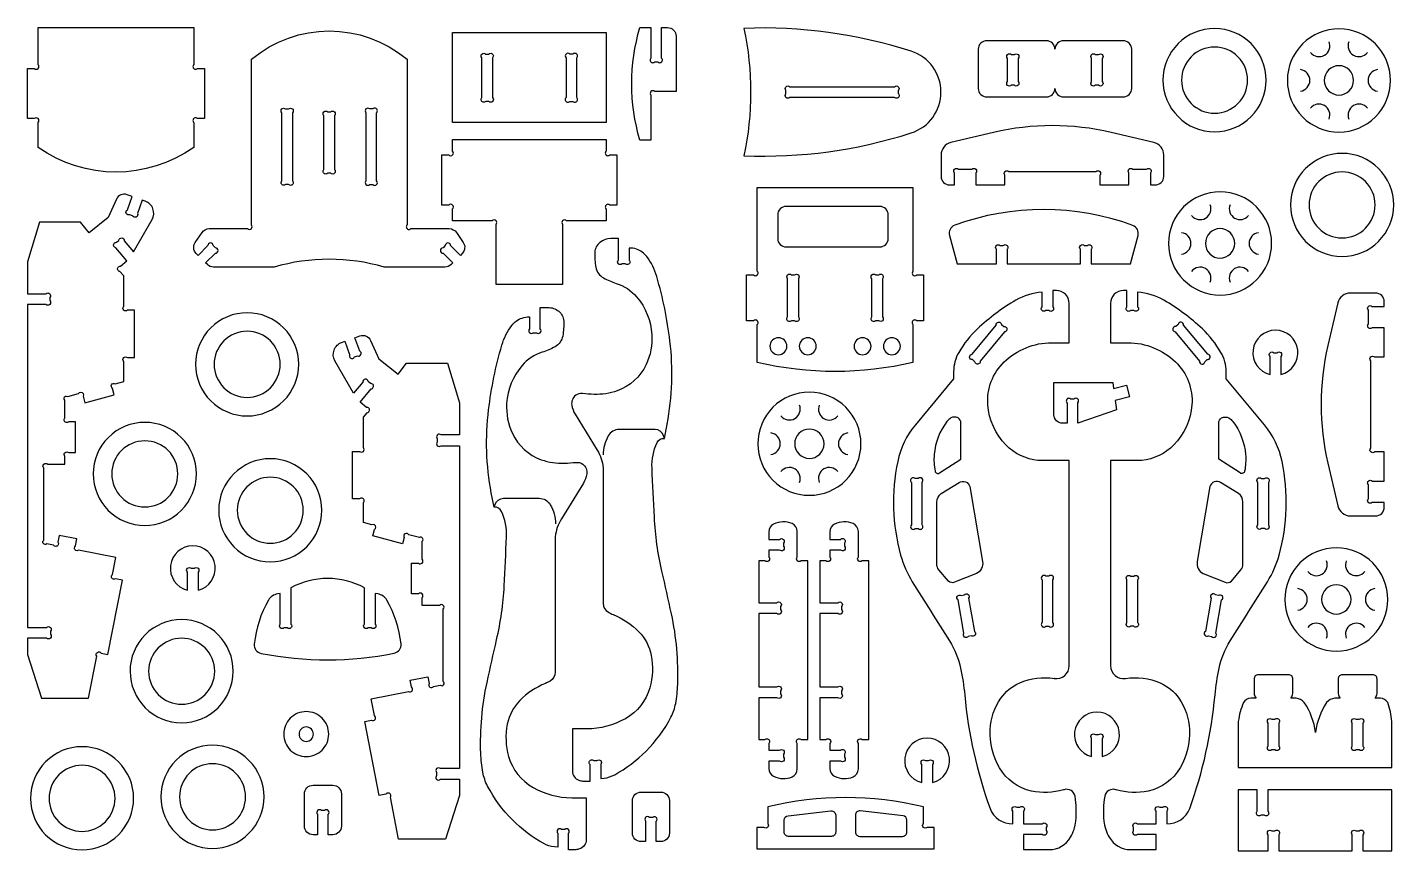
# Model space of a CAD drawing. Extents: x 3304 to 4835, y 992 to 1914.
import ezdxf

# ---------------------------------------------------------------- set-up
doc = ezdxf.new("R2010")
doc.units = 0
doc.header["$MEASUREMENT"] = 0
doc.layers.add('KONTUR', color=20, linetype='CONTINUOUS')

msp = doc.modelspace()

# ---------------------------------------------------------------- linework, layer by layer
at = {"layer": 'KONTUR'}
for points in [[(3502, 1812.1), (3494.3, 1812.1, 1), (3490, 1807.8), (3490, 1779.7, -0.314585), (3315.6, 1779.7), (3315.6, 1807.8, 1), (3311.3, 1812.1), (3303.6, 1812.1), (3303.6, 1868.2), (3311.3, 1868.2, 1), (3315.6, 1872.5), (3315.6, 1914.3), (3490, 1914.3), (3490, 1872.5, 1), (3494.3, 1868.2), (3502, 1868.2)], [(4030.6, 1842.5), (4006.6, 1842.5, 1), (4002.4, 1838.3), (4002.4, 1788.1), (3990, 1788.1, -0.144164), (3990, 1914.1), (4002.4, 1914.1), (4002.4, 1879.8, 1), (4006.6, 1875.6), (4010.1, 1875.6, 1), (4014.4, 1879.8), (4014.4, 1914.1), (4021, 1914.1, -0.414214), (4030.6, 1904.5)], [(3507.3, 1688.9), (3550.4, 1688.9, 1), (3554.6, 1693.1), (3554.6, 1878.5, -0.363785), (3729.1, 1878.5), (3729.1, 1693.1, 1), (3733.3, 1688.9), (3776.4, 1688.9, -0.249349), (3784.4, 1684.6), (3792, 1673.3, -0.359015), (3790.9, 1661.1), (3788.8, 1659), (3777.9, 1669.9, 1), (3771.9, 1669.9), (3769.4, 1667.4, 1), (3769.4, 1661.4), (3780.3, 1650.5), (3778.4, 1648.7, -0.198912), (3771.6, 1645.8), (3703.5, 1645.8, 0.143549), (3580.1, 1645.8), (3512, 1645.8, -0.198912), (3505.3, 1648.7), (3503.4, 1650.5), (3514.3, 1661.4, 1), (3514.3, 1667.4), (3511.8, 1669.9, 1), (3505.8, 1669.9), (3494.9, 1659), (3492.8, 1661.1, -0.359015), (3491.6, 1673.3), (3499.3, 1684.6, -0.249349)], [(4294.1, 1887.5, 0.087697), (4106.6, 1913.2, -0.105277), (4106.6, 1770.5, 0.087697), (4294.1, 1796.1, 0.729031)], [(4445.5, 1899.3), (4378.7, 1899.3, 0.414214), (4369.1, 1889.7), (4369.1, 1846, 0.414214), (4378.7, 1836.4), (4445.5, 1836.4, 0.414214), (4455.1, 1846, 0.414214), (4464.7, 1836.4), (4531.5, 1836.4, 0.414214), (4541.1, 1846), (4541.1, 1889.7, 0.414214), (4531.5, 1899.3), (4464.7, 1899.3, 0.414214), (4455.1, 1889.7, 0.414214)], [(4634, 1913, 0.414214), (4576.2, 1855.2, 0.414214), (4634, 1797.4, 0.414214), (4691.8, 1855.2, 0.414214)], [(4773.4, 1912.7, 0.414214), (4715.6, 1854.9, 0.414214), (4773.4, 1797.1, 0.414214), (4831.2, 1854.9, 0.414214)], [(3824.9, 1880.2), (3824.9, 1835.6, -1), (3820.7, 1831.3), (3817.2, 1831.3, -1), (3812.9, 1835.6), (3812.9, 1880.2, -1), (3817.2, 1884.4), (3820.7, 1884.4, -1)], [(3907.2, 1880.2), (3907.2, 1835.6, 1), (3911.5, 1831.3), (3915, 1831.3, 1), (3919.2, 1835.6), (3919.2, 1880.2, 1), (3915, 1884.4), (3911.5, 1884.4, 1)], [(4413.9, 1879.6), (4413.9, 1853.6, -1), (4409.7, 1849.4), (4406.2, 1849.4, -1), (4401.9, 1853.6), (4401.9, 1879.6, -1), (4406.2, 1883.8), (4409.7, 1883.8, -1)], [(4508.2, 1879.6), (4508.2, 1853.6, -1), (4504, 1849.4), (4500.5, 1849.4, -1), (4496.2, 1853.6), (4496.2, 1879.6, -1), (4500.5, 1883.8), (4504, 1883.8, -1)], [(4634, 1892.2, 0.414214), (4597, 1855.2, 0.414214), (4634, 1818.2, 0.414214), (4671, 1855.2, 0.414214)], [(4773.4, 1871.4, 0.414214), (4756.9, 1854.9, 0.414214), (4773.4, 1838.5, 0.414214), (4789.8, 1854.9, 0.414214)], [(4158, 1847.8), (4275.4, 1847.8, -1), (4279.6, 1843.6), (4279.6, 1840.1, -1), (4275.4, 1835.8), (4158, 1835.8, -1), (4153.7, 1840.1), (4153.7, 1843.6, -1)], [(3600.7, 1818.7), (3600.7, 1742.5, -1), (3596.4, 1738.3), (3592.9, 1738.3, -1), (3588.7, 1742.5), (3588.7, 1818.7, -1), (3592.9, 1822.9), (3596.4, 1822.9, -1)], [(3683, 1818.7), (3683, 1742.5, 1), (3687.2, 1738.3), (3690.7, 1738.3, 1), (3695, 1742.5), (3695, 1818.7, 1), (3690.7, 1822.9), (3687.2, 1822.9, 1)], [(3647.8, 1815.5), (3647.8, 1755.2, -1), (3643.6, 1750.9), (3640.1, 1750.9, -1), (3635.8, 1755.2), (3635.8, 1815.5, -1), (3640.1, 1819.7), (3643.6, 1819.7, -1)], [(4399.1, 1737.8), (4399.1, 1748.7, -1), (4403.4, 1752.9), (4501.2, 1752.9, -1), (4505.4, 1748.7), (4505.4, 1737.8), (4538.1, 1737.8), (4538.1, 1751.3, -1), (4542.3, 1755.5), (4557.8, 1755.5, -1), (4562.1, 1751.3), (4562.1, 1737.8), (4567.5, 1737.8, 0.414214), (4577.1, 1747.4), (4577.1, 1771.4, 0.348142), (4566, 1785.4), (4518.1, 1796.6, 0.115875), (4386.4, 1796.6), (4338.6, 1785.4, 0.348142), (4327.5, 1771.4), (4327.5, 1747.4, 0.414214), (4337.1, 1737.8), (4342.5, 1737.8), (4342.5, 1751.3, -1), (4346.8, 1755.5), (4362.3, 1755.5, -1), (4366.5, 1751.3), (4366.5, 1737.8)], [(3828.8, 1626.2), (3828.8, 1693.6, 1), (3824.6, 1697.8), (3780.1, 1697.8), (3780.1, 1711, 1), (3775.8, 1715.3), (3768.1, 1715.3), (3768.1, 1771.4), (3775.8, 1771.4, 1), (3780.1, 1775.7), (3780.1, 1788.9), (3952.1, 1788.9), (3952.1, 1775.7, 1), (3956.3, 1771.4), (3964.1, 1771.4), (3964.1, 1715.3), (3956.3, 1715.3, 1), (3952.1, 1711), (3952.1, 1697.8), (3907.6, 1697.8, 1), (3903.4, 1693.6), (3903.4, 1626.2)], [(4776.9, 1773.2, 0.414214), (4719.1, 1715.5, 0.414214), (4776.9, 1657.7, 0.414214), (4834.7, 1715.5, 0.414214)], [(4776.9, 1752.4, 0.414214), (4739.9, 1715.5, 0.414214), (4776.9, 1678.5, 0.414214), (4813.9, 1715.5, 0.414214)], [(4121.6, 1539.2), (4121.6, 1581.6, 1), (4117.3, 1585.8), (4109.6, 1585.8), (4109.6, 1637.1), (4117.3, 1637.1, 1), (4121.6, 1641.3), (4121.6, 1734.9), (4296, 1734.9), (4296, 1641.3, 1), (4300.3, 1637.1), (4308, 1637.1), (4308, 1585.8), (4300.3, 1585.8, 1), (4296, 1581.6), (4296, 1539.2, -0.117382)], [(3423.6, 1597.6), (3415.8, 1597.6, -1), (3411.6, 1601.9), (3411.6, 1635.9), (3407.4, 1640.9, -1), (3408, 1646.9), (3415.1, 1652.8), (3402.9, 1667.6, -1), (3403.5, 1673.6), (3406.2, 1675.8, -1), (3412.2, 1675.2), (3422.5, 1662.8), (3443.3, 1699, 0.468854), (3435.7, 1719.7), (3432.3, 1720.9), (3427, 1705.9, -1), (3421.6, 1703.3), (3418.3, 1704.5, -1), (3415.7, 1709.9), (3421, 1724.9), (3415.4, 1726.9, 0.39067), (3403.4, 1721.8), (3394.3, 1701.4), (3372.7, 1684.2), (3363.1, 1696.3), (3317.3, 1696.3), (3303.9, 1651.9), (3303.9, 1616), (3324.4, 1616, -1), (3328.7, 1611.8), (3328.7, 1608.3, -1), (3324.4, 1604), (3303.9, 1604), (3303.9, 1242.4), (3325.3, 1242.4, -1), (3329.5, 1238.2), (3329.5, 1234.7, -1), (3325.3, 1230.4), (3303.9, 1230.4), (3303.9, 1212.2), (3319.5, 1163.2), (3372.1, 1163.2), (3381.3, 1210.3, -1), (3386.2, 1213.7), (3393.9, 1212.2), (3410.1, 1295.3), (3402.5, 1296.7, -1), (3399.1, 1301.7), (3402.8, 1320.7), (3361, 1328.8, -1), (3357.7, 1333.8), (3359.1, 1341.4), (3339.3, 1345.3), (3337.8, 1337.7, -1), (3332.9, 1334.3), (3325.4, 1335.8, -1), (3322, 1340), (3322, 1420.9, -1), (3326.3, 1425.2), (3345.7, 1425.2), (3345.7, 1433.8, -1), (3349.9, 1438.1), (3357.7, 1438.1), (3357.7, 1472.6), (3349.9, 1472.6, -1), (3345.7, 1476.8), (3345.7, 1496.9, -1), (3348.8, 1501), (3360.8, 1504.2, -1), (3366, 1501.2), (3367.9, 1494), (3401, 1502.9), (3399.1, 1510.1, -1), (3402.1, 1515.3), (3411.6, 1517.8), (3411.6, 1540.3, -1), (3415.8, 1544.5), (3423.6, 1544.5)], [(4640.2, 1730.2, 0.414214), (4582.4, 1672.4, 0.414214), (4640.2, 1614.6, 0.414214), (4697.9, 1672.4, 0.414214)], [(4144.4, 1704.2), (4144.4, 1678, 0.414214), (4154, 1668.4), (4258.7, 1668.4, 0.414214), (4268.3, 1678), (4268.3, 1704.2, 0.414214), (4258.7, 1713.8), (4154, 1713.8, 0.414214)], [(4389.5, 1649.5), (4389.5, 1665.8, -1), (4393.7, 1670.1), (4397.2, 1670.1, -1), (4401.5, 1665.8), (4401.5, 1649.5), (4483.7, 1649.5), (4483.7, 1665.8, -1), (4488, 1670.1), (4491.5, 1670.1, -1), (4495.7, 1665.8), (4495.7, 1649.5), (4539.8, 1649.5), (4548.2, 1681.1, 0.388162), (4542.3, 1692.6, 0.177336), (4342.9, 1692.7, 0.388469), (4336.9, 1681.2), (4345.4, 1649.5)], [(4640.2, 1688.9, 0.414214), (4623.7, 1672.4, 0.414214), (4640.2, 1655.9, 0.414214), (4656.6, 1672.4, 0.414214)], [(3977.9, 1667.2), (3977.9, 1653.7, -1), (3973.6, 1649.5), (3970.1, 1649.5, -1), (3965.9, 1653.7), (3965.9, 1677.8), (3957.4, 1677.8, 0.170585), (3945.2, 1673.5, 0.214725), (3939.5, 1662.4, 0.056561), (3940.6, 1645.7, 0.22603), (3949.3, 1633.7, 0.051077), (3963.5, 1627.6, -0.141384), (3986.3, 1612.6, -0.163721), (4003.4, 1570.2, -0.124828), (3997, 1536.7, -0.201344), (3964.6, 1507.3, -0.09322), (3938.7, 1503.3, -0.020014), (3925.6, 1504.3, 0.189668), (3918.1, 1502.3, 0.283702), (3913.7, 1491.2, 0.082397), (3917.3, 1481), (3942.1, 1440.8, -0.113068), (3948.9, 1421), (3948.9, 1269.4, 0.267949), (3954.7, 1259.3, 0.035231), (3960, 1256.8, -0.103492), (3988.8, 1237.5, -0.145976), (4002.7, 1211.1, -0.119038), (4001.2, 1174.9, -0.198627), (3973.7, 1140.2, -0.123892), (3930.5, 1128.7, -0.007636), (3914.4, 1128.7), (3914.4, 1081.6, 0.322139), (3921.7, 1071.3, 0.059966), (3926, 1070.4), (3934.1, 1070.4), (3934.1, 1088.9, -1), (3938.3, 1093.2), (3941.8, 1093.2, -1), (3946.1, 1088.9), (3946.1, 1073.2), (3949.9, 1073.6, 0.098643), (3961.8, 1077.4, 0.069217), (3997, 1103.9, 0.077936), (4024.8, 1141.8, 0.074389), (4030.1, 1157.3, 0.035977), (4032.4, 1178.5, 0.062223), (4025.4, 1257.6, 0.003891), (4014.7, 1305.3, -0.043804), (4006.2, 1365.9, -0.003361), (4003.6, 1420.8, -0.117025), (4009.2, 1449.3, -0.320667), (4017.6, 1454.1), (4020.6, 1470.1, 0.076866), (4023.7, 1563.1, 0.040761), (4008.9, 1635.4, 0.092011), (3997.7, 1657.6, 0.147158), (3986.3, 1665.9, 0.08756)], [(4167.6, 1632.8), (4167.6, 1590.1, -1), (4163.4, 1585.8), (4159.9, 1585.8, -1), (4155.6, 1590.1), (4155.6, 1632.8, -1), (4159.9, 1637.1), (4163.4, 1637.1, -1)], [(4261.9, 1632.8), (4261.9, 1590.1, -1), (4257.7, 1585.8), (4254.2, 1585.8, -1), (4249.9, 1590.1), (4249.9, 1632.8, -1), (4254.2, 1637.1), (4257.7, 1637.1, -1)], [(4420, 1022.6), (4440.9, 1022.6, -1), (4445.2, 1018.3), (4445.2, 1014.8, -1), (4440.9, 1010.6), (4420, 1010.6), (4420, 993.6), (4448.7, 993.6, 0.267949), (4472.6, 1007.4, 0.10486), (4478.5, 1025.6, 0.070665), (4477.6, 1053.3, 0.450228), (4465.3, 1060.7, -0.00335), (4464.8, 1060.6, -0.124272), (4428.8, 1059.2, -0.211895), (4393.1, 1085.1, -0.142289), (4382.5, 1127.9, -0.144595), (4394.5, 1163, -0.136954), (4415.6, 1180.3, -0.143834), (4454.5, 1185.2), (4454.4, 1185.2, 0.461683), (4471.1, 1199.5), (4471.1, 1429.4), (4436.1, 1429.4, -0.176643), (4400.2, 1446.7, -0.176718), (4379.9, 1491.7, -0.22231), (4398.2, 1539.6, -0.19476), (4451.6, 1561.2), (4471.1, 1561.2), (4471.1, 1605.2, 0.414214), (4456.7, 1619.6), (4452.7, 1619.6), (4452.7, 1601.4, -1), (4448.4, 1597.2), (4444.9, 1597.2, -1), (4440.7, 1601.4), (4440.7, 1617.8, 0.114142), (4411.3, 1608.8, 0.057125), (4368.2, 1576.6, 0.073046), (4347.4, 1550.3, 0.131652), (4341.6, 1528.8), (4341.6, 1520.9), (4298.7, 1469.3, 0.122774), (4278.9, 1428.2, 0.119155), (4282.2, 1323.2, 0.073532), (4295.3, 1293.6, -0.000371), (4337, 1227.2, -0.088308), (4349.4, 1196.6, -0.029161), (4354, 1166.8, 0.064062), (4382.4, 1039.7, 0.327869), (4408, 1022.6), (4408, 1036.7, -1), (4412.3, 1041), (4415.8, 1041, -1), (4420, 1036.7)], [(4568.5, 1010.6), (4547.6, 1010.6, -1), (4543.3, 1014.8), (4543.3, 1018.3, -1), (4547.6, 1022.6), (4568.5, 1022.6), (4568.5, 1036.7, -1), (4572.7, 1041), (4576.2, 1041, -1), (4580.5, 1036.7), (4580.5, 1022.6, 0.327869), (4606.1, 1039.7, 0.064062), (4634.5, 1166.8, -0.029161), (4639.1, 1196.6, -0.088308), (4651.5, 1227.2, -0.000371), (4693.2, 1293.6, 0.073532), (4706.3, 1323.2, 0.119155), (4709.6, 1428.2, 0.122774), (4689.8, 1469.3), (4646.9, 1520.9), (4646.9, 1528.8, 0.131652), (4641.1, 1550.3, 0.073046), (4620.3, 1576.6, 0.057125), (4577.2, 1608.8, 0.114142), (4547.8, 1617.8), (4547.8, 1601.4, -1), (4543.6, 1597.2), (4540.1, 1597.2, -1), (4535.8, 1601.4), (4535.8, 1619.6), (4531.8, 1619.6, 0.414214), (4517.4, 1605.2), (4517.4, 1561.2), (4536.9, 1561.2, -0.19476), (4590.3, 1539.6, -0.22231), (4608.6, 1491.7, -0.176718), (4588.3, 1446.7, -0.176643), (4552.4, 1429.4), (4517.4, 1429.4), (4517.4, 1199.5, 0.461683), (4534.1, 1185.2), (4534, 1185.2, -0.143834), (4572.9, 1180.3, -0.136954), (4594, 1163, -0.144595), (4605.9, 1127.9, -0.142289), (4595.3, 1085.1, -0.211895), (4559.7, 1059.2, -0.124272), (4523.7, 1060.6, -0.00335), (4523.2, 1060.7, 0.450228), (4510.9, 1053.3, 0.070665), (4510, 1025.6, 0.10486), (4515.9, 1007.4, 0.267949), (4539.8, 993.6), (4568.5, 993.6)], [(4824.1, 1438.9), (4813.3, 1438.9, -1), (4809, 1443.1), (4809, 1540.9, -1), (4813.3, 1545.2), (4824.1, 1545.2), (4824.1, 1577.8), (4810.6, 1577.8, -1), (4806.4, 1582.1), (4806.4, 1597.6, -1), (4810.6, 1601.8), (4824.1, 1601.8), (4824.1, 1607.2, 0.414214), (4814.5, 1616.8), (4786.2, 1616.8, 0.348142), (4772.2, 1605.7), (4761, 1557.9, 0.115875), (4761, 1426.2), (4772.2, 1378.4, 0.348142), (4786.2, 1367.3), (4814.5, 1367.3, 0.414214), (4824.1, 1376.9), (4824.1, 1382.3), (4810.6, 1382.3, -1), (4806.4, 1386.5), (4806.4, 1402, -1), (4810.6, 1406.3), (4824.1, 1406.3)], [(3549.9, 1594.7, 0.414214), (3492.1, 1537, 0.414214), (3549.9, 1479.2, 0.414214), (3607.7, 1537, 0.414214)], [(3866.3, 1590.2), (3866.3, 1576.7, 1), (3870.5, 1572.4), (3874, 1572.4, 1), (3878.3, 1576.7), (3878.3, 1600.7), (3886.7, 1600.7, -0.170585), (3899, 1596.4, -0.214725), (3904.6, 1585.4, -0.056561), (3903.5, 1568.7, -0.22603), (3894.9, 1556.6, -0.051077), (3880.6, 1550.5, 0.141384), (3857.9, 1535.6, 0.163721), (3840.7, 1493.1, 0.124828), (3847.1, 1459.6, 0.201344), (3879.5, 1430.2, 0.09322), (3905.4, 1426.3, 0.020014), (3918.6, 1427.2, -0.189668), (3926, 1425.2, -0.283702), (3930.4, 1414.2, -0.082397), (3926.9, 1403.9), (3902, 1363.8, 0.113068), (3895.2, 1344), (3895.2, 1192.3, -0.267949), (3889.4, 1182.3, -0.035231), (3884.2, 1179.7, 0.103492), (3855.4, 1160.5, 0.145976), (3841.4, 1134.1, 0.119038), (3842.9, 1097.8, 0.198627), (3870.4, 1063.2, 0.123892), (3913.6, 1051.6, 0.007636), (3929.8, 1051.6), (3929.8, 1004.5, -0.322139), (3922.4, 994.3, -0.059966), (3918.1, 993.4), (3910, 993.4), (3910, 1011.9, 1), (3905.8, 1016.1), (3902.3, 1016.1, 1), (3898, 1011.9), (3898, 996.2), (3894.2, 996.6, -0.098643), (3882.3, 1000.4, -0.069217), (3847.1, 1026.9, -0.077936), (3819.3, 1064.8, -0.074389), (3814, 1080.2, -0.035977), (3811.7, 1101.5, -0.062223), (3818.7, 1180.6, -0.003891), (3829.4, 1228.3, 0.043804), (3838, 1288.9, 0.003361), (3840.5, 1343.8, 0.117025), (3834.9, 1372.3, 0.320667), (3826.6, 1377.1), (3823.5, 1393.1, -0.076866), (3820.5, 1486.1, -0.040761), (3835.3, 1558.4, -0.092011), (3846.4, 1580.5, -0.147158), (3857.9, 1588.8, -0.08756)], [(4398.6, 1573.3), (4371.5, 1540.5, -1), (4365.5, 1539.9), (4362.8, 1542.2, -1), (4362.2, 1548.2), (4389.3, 1580.9, -1), (4395.3, 1581.5), (4398, 1579.3, -1)], [(4589.9, 1573.3), (4617, 1540.5, 1), (4623, 1539.9), (4625.7, 1542.2, 1), (4626.3, 1548.2), (4599.2, 1580.9, 1), (4593.2, 1581.5), (4590.5, 1579.3, 1)], [(3549.9, 1574, 0.414214), (3512.9, 1537, 0.414214), (3549.9, 1500, 0.414214), (3586.9, 1537, 0.414214)], [(3668.1, 1439.5), (3675.9, 1439.5, 1), (3680.1, 1443.8), (3680.1, 1477.8), (3684.3, 1482.8, 1), (3683.7, 1488.8), (3676.6, 1494.7), (3688.8, 1509.5, 1), (3688.2, 1515.5), (3685.5, 1517.7, 1), (3679.5, 1517.1), (3669.2, 1504.7), (3648.3, 1540.8, -0.468854), (3656, 1561.6), (3659.3, 1562.8), (3664.7, 1547.8, 1), (3670.1, 1545.2), (3673.4, 1546.4, 1), (3676, 1551.8), (3670.7, 1566.8), (3676.3, 1568.8, -0.39067), (3688.3, 1563.7), (3697.4, 1543.3), (3719, 1526.1), (3728.6, 1538.1), (3774.4, 1538.1), (3787.8, 1493.8), (3787.8, 1457.9), (3767.3, 1457.9, 1), (3763, 1453.7), (3763, 1450.2, 1), (3767.3, 1445.9), (3787.8, 1445.9), (3787.8, 1084.3), (3766.4, 1084.3, 1), (3762.2, 1080.1), (3762.2, 1076.6, 1), (3766.4, 1072.3), (3787.8, 1072.3), (3787.8, 1054.1), (3772.2, 1005.1), (3719.6, 1005.1), (3710.4, 1052.2, 1), (3705.4, 1055.6), (3697.8, 1054.1), (3681.6, 1137.1), (3689.2, 1138.6, 1), (3692.5, 1143.6), (3688.8, 1162.5), (3730.7, 1170.7, 1), (3734, 1175.7), (3732.5, 1183.3), (3752.4, 1187.2), (3753.9, 1179.6, 1), (3758.8, 1176.2), (3766.3, 1177.7, 1), (3769.7, 1181.9), (3769.7, 1262.8, 1), (3765.4, 1267.1), (3746, 1267.1), (3746, 1275.7, 1), (3741.8, 1280), (3734, 1280), (3734, 1314.4), (3741.8, 1314.4, 1), (3746, 1318.7), (3746, 1338.8, 1), (3742.9, 1342.9), (3730.9, 1346.1, 1), (3725.7, 1343.1), (3723.8, 1335.9), (3690.7, 1344.8), (3692.6, 1352, 1), (3689.6, 1357.2), (3680.1, 1359.7), (3680.1, 1382.2, 1), (3675.9, 1386.4), (3668.1, 1386.4)], [(4145.2, 1566.7, 0.414214), (4135.7, 1557.2, 0.414214), (4145.2, 1547.7, 0.414214), (4154.7, 1557.2, 0.414214)], [(4178.1, 1566.7, 0.414214), (4168.6, 1557.2, 0.414214), (4178.1, 1547.7, 0.414214), (4187.6, 1557.2, 0.414214)], [(4239.5, 1566.7, 0.414214), (4230, 1557.2, 0.414214), (4239.5, 1547.7, 0.414214), (4249, 1557.2, 0.414214)], [(4272.4, 1566.7, 0.414214), (4262.9, 1557.2, 0.414214), (4272.4, 1547.7, 0.414214), (4281.9, 1557.2, 0.414214)], [(4696.2, 1525.5), (4696.2, 1545.8, -1), (4700.4, 1550), (4703.9, 1550, -1), (4708.2, 1545.8), (4708.2, 1525.5, 0.886477), (4702.2, 1575.2, 0.886477)], [(4520.9, 1509.9), (4535.2, 1513.6), (4538.5, 1500.5), (4522.7, 1496.5), (4524.1, 1485.9), (4480.7, 1471), (4480.7, 1493.8, 1), (4476.4, 1498.1), (4472.9, 1498.1, 1), (4468.7, 1493.8), (4468.7, 1471), (4463.6, 1471, -0.414214), (4454, 1480.6), (4454, 1516.8), (4519.9, 1516.8)], [(4179.9, 1505.8, 0.414214), (4122.1, 1448, 0.414214), (4179.9, 1390.3, 0.414214), (4237.7, 1448, 0.414214)], [(3435.2, 1472, 0.414214), (3377.4, 1414.3, 0.414214), (3435.2, 1356.5, 0.414214), (3493, 1414.3, 0.414214)], [(4325.8, 1415.3), (4349.8, 1430.7), (4349.8, 1471.3, 0.267949), (4346.6, 1476.9, 0.267949), (4338.4, 1476.9, 0.098945), (4334.1, 1473.1, 0.143459), (4319.8, 1436, 0.068146), (4320.8, 1417.3, 0.550378)], [(4662.7, 1415.3), (4638.7, 1430.7), (4638.7, 1471.3, -0.267949), (4641.9, 1476.9, -0.267949), (4650.1, 1476.9, -0.098945), (4654.4, 1473.1, -0.143459), (4668.7, 1436, -0.068146), (4667.7, 1417.3, -0.550378)], [(4179.9, 1464.5, 0.414214), (4163.5, 1448, 0.414214), (4179.9, 1431.6, 0.414214), (4196.4, 1448, 0.414214)], [(3435.2, 1451.3, 0.414214), (3398.2, 1414.3, 0.414214), (3435.2, 1377.3, 0.414214), (3472.2, 1414.3, 0.414214)], [(3575.8, 1431.3, 0.414214), (3518, 1373.6, 0.414214), (3575.8, 1315.8, 0.414214), (3633.6, 1373.6, 0.414214)], [(3575.8, 1410.6, 0.414214), (3538.8, 1373.6, 0.414214), (3575.8, 1336.6, 0.414214), (3612.8, 1373.6, 0.414214)], [(4294.2, 1404.8), (4294.2, 1357.2, 1), (4298.5, 1353), (4302, 1353, 1), (4306.2, 1357.2), (4306.2, 1404.8, 1), (4302, 1409.1), (4298.5, 1409.1, 1)], [(4694.3, 1404.8), (4694.3, 1357.2, -1), (4690, 1353), (4686.5, 1353, -1), (4682.3, 1357.2), (4682.3, 1404.8, -1), (4686.5, 1409.1), (4690, 1409.1, -1)], [(4359.9, 1400.1), (4374, 1316.1, -0.324673), (4367.3, 1302.6), (4342.7, 1292.9, -0.284319), (4335.7, 1294.2), (4325, 1306.9, -0.181059), (4322.8, 1313), (4322.8, 1382.6, -0.227021), (4327.6, 1392.5), (4347.7, 1404.7, -0.485587)], [(4628.6, 1400.1), (4614.5, 1316.1, 0.324673), (4621.2, 1302.6), (4645.8, 1292.9, 0.284319), (4652.8, 1294.2), (4663.5, 1306.9, 0.181059), (4665.7, 1313), (4665.7, 1382.6, 0.227021), (4660.9, 1392.5), (4640.8, 1404.7, 0.485587)], [(4147.7, 1171.5), (4147.7, 1168, -1), (4143.4, 1163.7), (4123.3, 1163.7), (4123.3, 1116.8), (4130.2, 1116.8, -1), (4134.5, 1112.5), (4134.5, 1104.8), (4146.6, 1104.8, -1), (4150.9, 1100.5), (4150.9, 1097, -1), (4146.6, 1092.8), (4134.5, 1092.8), (4134.5, 1084.3, 0.285454), (4139.8, 1075.7, 0.216294), (4160.5, 1075, 0.30313), (4166.4, 1083.9), (4166.4, 1112.5, -1), (4170.6, 1116.8), (4178.3, 1116.8), (4178.3, 1317), (4170.6, 1317, -1), (4166.4, 1321.2), (4166.4, 1349.8, 0.30313), (4160.5, 1358.7, 0.216294), (4139.8, 1358, 0.285454), (4134.5, 1349.4), (4134.5, 1341), (4146.6, 1341, -1), (4150.9, 1336.7), (4150.9, 1333.2, -1), (4146.6, 1329), (4134.5, 1329), (4134.5, 1321.2, -1), (4130.2, 1317), (4123.3, 1317), (4123.3, 1270), (4143.4, 1270, -1), (4147.7, 1265.8), (4147.7, 1262.3, -1), (4143.4, 1258), (4123.3, 1258), (4123.3, 1175.7), (4143.4, 1175.7, -1)], [(4216, 1171.5), (4216, 1168, -1), (4211.8, 1163.7), (4191.7, 1163.7), (4191.7, 1116.8), (4198.6, 1116.8, -1), (4202.9, 1112.5), (4202.9, 1104.8), (4215, 1104.8, -1), (4219.3, 1100.5), (4219.3, 1097, -1), (4215, 1092.8), (4202.9, 1092.8), (4202.9, 1084.3, 0.285454), (4208.2, 1075.7, 0.216294), (4228.9, 1075, 0.30313), (4234.8, 1083.9), (4234.8, 1112.5, -1), (4239, 1116.8), (4246.7, 1116.8), (4246.7, 1317), (4239, 1317, -1), (4234.8, 1321.2), (4234.8, 1349.8, 0.30313), (4228.9, 1358.7, 0.216294), (4208.2, 1358, 0.285454), (4202.9, 1349.4), (4202.9, 1341), (4215, 1341, -1), (4219.3, 1336.7), (4219.3, 1333.2, -1), (4215, 1329), (4202.9, 1329), (4202.9, 1321.2, -1), (4198.6, 1317), (4191.7, 1317), (4191.7, 1270), (4211.8, 1270, -1), (4216, 1265.8), (4216, 1262.3, -1), (4211.8, 1258), (4191.7, 1258), (4191.7, 1175.7), (4211.8, 1175.7, -1)], [(3483, 1284.1), (3483, 1304.3, -1), (3487.3, 1308.6), (3490.8, 1308.6, -1), (3495, 1304.3), (3495, 1284.1, 0.886477), (3489, 1333.8, 0.886477)], [(4770.5, 1331.5, 0.414214), (4712.7, 1273.7, 0.414214), (4770.5, 1215.9, 0.414214), (4828.2, 1273.7, 0.414214)], [(3714.7, 1213.6, 0.386174), (3722.3, 1224, 0.106837), (3706.4, 1272.9, 0.224988), (3696.3, 1279.9), (3693.3, 1280.4), (3693.3, 1246.1, -1), (3689, 1241.9), (3685.5, 1241.9, -1), (3681.3, 1246.1), (3681.3, 1286.8, 0.253669), (3599, 1286.8), (3599, 1246.1, -1), (3594.7, 1241.9), (3591.2, 1241.9, -1), (3587, 1246.1), (3587, 1280.4), (3584, 1279.9, 0.224988), (3573.8, 1272.9, 0.107536), (3557.9, 1223.7, 0.386598), (3565.6, 1213.3, 0.098318)], [(4440.7, 1295.6), (4440.7, 1247.9, 1), (4444.9, 1243.6), (4448.4, 1243.6, 1), (4452.7, 1247.9), (4452.7, 1295.6, 1), (4448.4, 1299.8), (4444.9, 1299.8, 1)], [(4547.8, 1295.6), (4547.8, 1247.9, -1), (4543.6, 1243.6), (4540.1, 1243.6, -1), (4535.8, 1247.9), (4535.8, 1295.6, -1), (4540.1, 1299.8), (4543.6, 1299.8, -1)], [(4770.5, 1290.2, 0.414214), (4754, 1273.7, 0.414214), (4770.5, 1257.3, 0.414214), (4786.9, 1273.7, 0.414214)], [(4358.4, 1275.2), (4364.8, 1237.9, -1), (4361.3, 1233), (4357.9, 1232.4, -1), (4353, 1235.8), (4346.6, 1273.1, -1), (4350, 1278.1), (4353.5, 1278.7, -1)], [(4630.1, 1275.2), (4623.7, 1237.9, 1), (4627.2, 1233), (4630.6, 1232.4, 1), (4635.5, 1235.8), (4641.9, 1273.1, 1), (4638.5, 1278.1), (4635, 1278.7, 1)], [(3476.5, 1251.1, 0.414214), (3418.7, 1193.3, 0.414214), (3476.5, 1135.6, 0.414214), (3534.3, 1193.3, 0.414214)], [(3476.5, 1230.3, 0.414214), (3439.5, 1193.3, 0.414214), (3476.5, 1156.3, 0.414214), (3513.5, 1193.3, 0.414214)], [(4679.5, 1164.7), (4680.5, 1163), (4674.5, 1163, 0.262897), (4666.3, 1158.4, 0.064352), (4660.6, 1137.2), (4660.6, 1085.4), (4832.6, 1085.4), (4832.6, 1137.2, 0.06509), (4828, 1158.4, 0.262897), (4819.8, 1163), (4813.8, 1163), (4814.8, 1164.7, 0.131652), (4816.1, 1169.5), (4816.1, 1184.6, 0.414214), (4811.3, 1189.4), (4777.3, 1189.4, 0.414214), (4772.5, 1184.6), (4772.5, 1169.5, 0.131652), (4773.8, 1164.7), (4774.8, 1163), (4768.8, 1163, 0.211481), (4759.6, 1158.2, 0.116433), (4747.1, 1124.9, 0.122228), (4734.4, 1158.4, 0.216402), (4725.5, 1163), (4719.5, 1163), (4720.5, 1164.7, 0.131652), (4721.8, 1169.5), (4721.8, 1184.6, 0.414214), (4717, 1189.4), (4683, 1189.4, 0.414214), (4678.2, 1184.6), (4678.2, 1169.5, 0.131652)], [(3616.1, 1148.1, 0.414214), (3590.9, 1122.9, 0.414214), (3616.1, 1097.7, 0.414214), (3641.3, 1122.9, 0.414214)], [(4496.2, 1097.8), (4496.2, 1118.1, -1), (4500.5, 1122.3), (4504, 1122.3, -1), (4508.2, 1118.1), (4508.2, 1097.8, 0.886477), (4502.2, 1147.5, 0.886477)], [(4706, 1135.3), (4706, 1109.5, -1), (4701.7, 1105.3), (4698.2, 1105.3, -1), (4694, 1109.5), (4694, 1135.3, -1), (4698.2, 1139.5), (4701.7, 1139.5, -1)], [(4800.3, 1135.3), (4800.3, 1109.5, -1), (4796, 1105.3), (4792.5, 1105.3, -1), (4788.3, 1109.5), (4788.3, 1135.3, -1), (4792.5, 1139.5), (4796, 1139.5, -1)], [(3616.1, 1131, 0.414214), (3608, 1122.9, 0.414214), (3616.1, 1114.7, 0.414214), (3624.2, 1122.9, 0.414214)], [(4305.9, 1068.7), (4305.9, 1089, -1), (4310.1, 1093.2), (4313.6, 1093.2, -1), (4317.9, 1089), (4317.9, 1068.7, 0.886477), (4311.9, 1118.4, 0.886477)], [(3364.9, 1108.8, 0.414214), (3307.1, 1051, 0.414214), (3364.9, 993.3, 0.414214), (3422.7, 1051, 0.414214)], [(3511.1, 1110.5, 0.414214), (3453.3, 1052.7, 0.414214), (3511.1, 994.9, 0.414214), (3568.8, 1052.7, 0.414214)], [(3364.9, 1088, 0.414214), (3327.9, 1051, 0.414214), (3364.9, 1014, 0.414214), (3401.9, 1051, 0.414214)], [(3511.1, 1089.7, 0.414214), (3474.1, 1052.7, 0.414214), (3511.1, 1015.7, 0.414214), (3548.1, 1052.7, 0.414214)], [(3623.7, 1010.2, -0.414214), (3614.1, 1019.8), (3614.1, 1056.1, -0.414214), (3623.7, 1065.7), (3645.9, 1065.7, -0.414214), (3655.5, 1056.1), (3655.5, 1019.8, -0.414214), (3645.9, 1010.2), (3640.8, 1010.2), (3640.8, 1033.1, 1), (3636.6, 1037.3), (3633.1, 1037.3, 1), (3628.8, 1033.1), (3628.8, 1010.2)], [(3991.3, 1002.5, -0.414214), (3981.7, 1012.1), (3981.7, 1048.4, -0.414214), (3991.3, 1058), (4013.5, 1058, -0.414214), (4023.1, 1048.4), (4023.1, 1012.1, -0.414214), (4013.5, 1002.5), (4008.4, 1002.5), (4008.4, 1025.4, 1), (4004.2, 1029.6), (4000.7, 1029.6, 1), (3996.4, 1025.4), (3996.4, 1002.5)], [(4698.2, 1014.5), (4701.7, 1014.5, -1), (4706, 1010.3), (4706, 992.4), (4788.3, 992.4), (4788.3, 1010.3, -1), (4792.5, 1014.5), (4796, 1014.5, -1), (4800.3, 1010.3), (4800.3, 992.4), (4832.6, 992.4), (4832.6, 1060.7), (4693.8, 1060.7), (4693.8, 1036.5, -1), (4689.6, 1032.3), (4686.1, 1032.3, -1), (4681.8, 1036.5), (4681.8, 1060.7), (4660.6, 1060.7), (4660.6, 992.4), (4694, 992.4), (4694, 1010.3, -1)], [(4319.7, 1018.5), (4312, 1018.5, -1), (4307.7, 1022.8), (4307.7, 1041.3, 0.121395), (4133.2, 1041.3), (4133.2, 1022.8, -1), (4129, 1018.5), (4121.2, 1018.5), (4121.2, 994.5), (4319.7, 994.5)], [(4156.5, 1008.4, -0.414214), (4151.7, 1013.2), (4151.7, 1026.7, -0.381189), (4156, 1031.5), (4204.1, 1037, -0.448027), (4209.4, 1032.2), (4209.4, 1013.2, -0.414214), (4204.6, 1008.4)], [(4284.4, 1008.4, 0.414214), (4289.2, 1013.2), (4289.2, 1026.7, 0.381189), (4285, 1031.5), (4236.9, 1037, 0.448027), (4231.6, 1032.2), (4231.6, 1013.2, 0.414214), (4236.4, 1008.4)]]:
    msp.add_lwpolyline(points, format="xyb", close=True, dxfattribs=at)
msp.add_lwpolyline([(3780.1, 1807.9), (3780.1, 1908.4), (3952.1, 1908.4), (3952.1, 1807.9)], close=True, dxfattribs=at)
for points in [[(4741.4, 1886.2, 0.868645), (4762.3, 1898.2)], [(4784.5, 1898.2, 0.868645), (4805.4, 1886.2)], [(4730.3, 1842.9, 0.868645), (4730.3, 1867)], [(4816.5, 1867, 0.868645), (4816.5, 1842.9)], [(4762.3, 1811.6, 0.868645), (4741.4, 1823.7)], [(4805.4, 1823.7, 0.868645), (4784.5, 1811.6)], [(4608.2, 1703.7, 0.868645), (4629.1, 1715.7)], [(4651.3, 1715.7, 0.868645), (4672.1, 1703.7)], [(4597.1, 1660.3, 0.868645), (4597.1, 1684.4)], [(4683.2, 1684.4, 0.868645), (4683.2, 1660.3)], [(4629.1, 1629.1, 0.868645), (4608.2, 1641.1)], [(4672.1, 1641.1, 0.868645), (4651.3, 1629.1)], [(4148, 1479.3, 0.868645), (4168.8, 1491.4)], [(4191, 1491.4, 0.868645), (4211.9, 1479.3)], [(4017.6, 1454.1), (4016.4, 1457.3, 0.300987), (4007.2, 1464.1), (3967, 1464.1, 0.267949), (3954.5, 1456.8, 0.131652), (3948.8, 1435.5)], [(4136.9, 1436, 0.868645), (4136.9, 1460.1)], [(4223, 1460.1, 0.868645), (4223, 1436)], [(4168.8, 1404.7, 0.868645), (4148, 1416.8)], [(4211.9, 1416.8, 0.868645), (4191, 1404.7)], [(3826.6, 1377.1), (3827.7, 1380.3, -0.300987), (3837, 1387), (3877.1, 1387, -0.267949), (3889.6, 1379.8, -0.131652), (3895.4, 1358.4)], [(4738.5, 1305, 0.868645), (4759.4, 1317)], [(4781.6, 1317, 0.868645), (4802.4, 1305)], [(4727.4, 1261.7, 0.868645), (4727.4, 1285.8)], [(4813.5, 1285.8, 0.868645), (4813.5, 1261.7)], [(4759.4, 1230.4, 0.868645), (4738.5, 1242.4)], [(4802.4, 1242.4, 0.868645), (4781.6, 1230.4)]]:
    msp.add_lwpolyline(points, format="xyb", dxfattribs=at)

doc.saveas('drawing.dxf')
